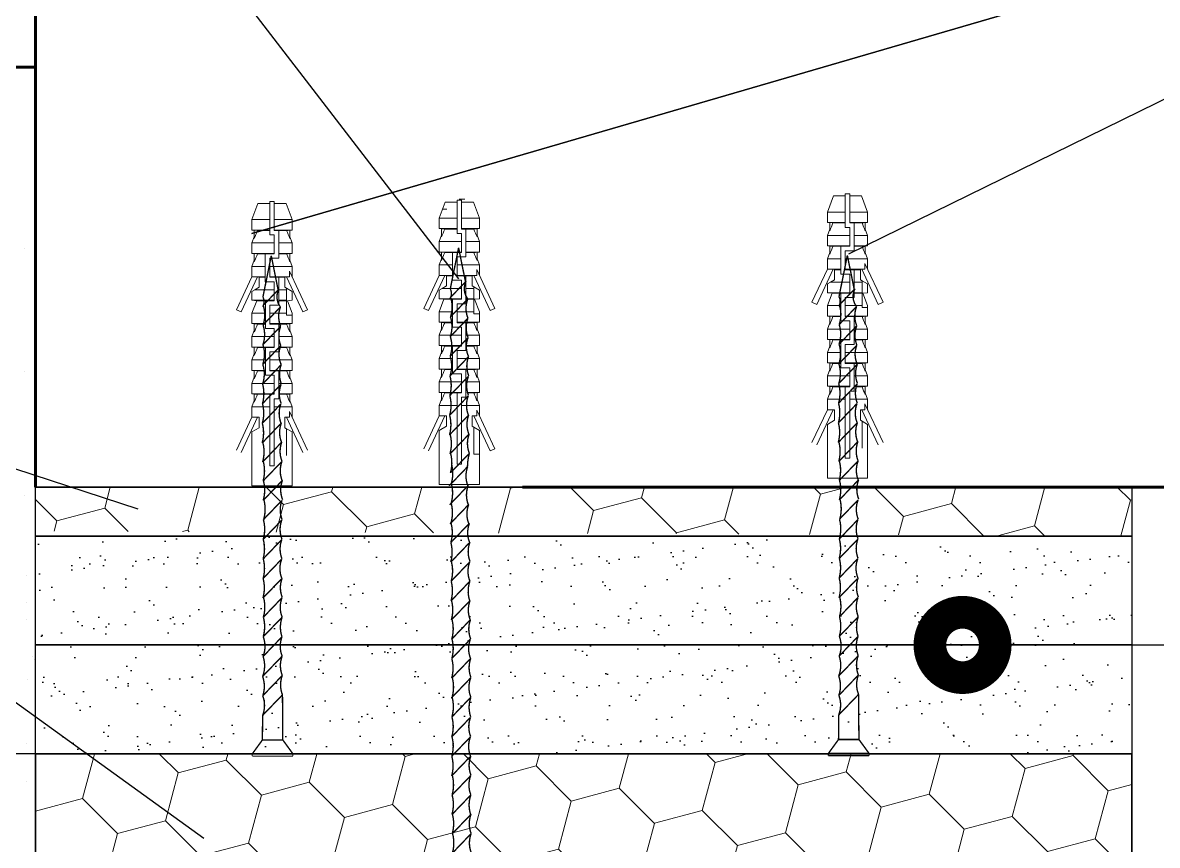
# Paper-space layout '24 (Испр)' of a CAD drawing. Header units: millimetres. Extents: x 215 to 14640, y -3257 to 166.
# Drawn here: x 1553.94 to 1590.23, y -2932.2 to -2905.9 of the extents above; entities that cross this region are included whole.
import ezdxf

# ---------------------------------------------------------------- set-up
doc = ezdxf.new("R2010")
doc.units = ezdxf.units.MM
for name, color, linetype in [('PDF _0', 7, 'Continuous'), ('PDF _Основные линии', 7, 'Continuous'), ('TUOTEKUVA_PITK_', 6, 'Continuous'), ('TXT', 7, 'Continuous')]:
    doc.layers.add(name, color=color, linetype=linetype)
doc.layers.add('ТН_Штрих Штукатурка', color=7, linetype='Continuous', lineweight=15)
pattern_1 = [(37.5, (-1015.572, -4974.3857), (-0.04800094, 1.4682397), [0, -1.15824, 0, -1.2954, 0, -1.23825]), (7.5, (-1015.572, -4974.3857), (1.3485698, 2.1504753), [0, -0.62484, 0, -1.04394, 0, -0.40005]), (327.5, (-1016.5092, -4974.3857), (2.3729771, 0.00431155), [0, -0.381, 0, -1.3716, 0, -1.7907]), (317.5, (-1016.5092, -4974.3857), (2.2906694, 0.668788), [0, -0.1905, 0, -0.89916, 0, -1.0287])]

psp = doc.layouts.new('24 (Испр)')

# ---------------------------------------------------------------- hatches: boundary and pattern name
h = psp.add_hatch()
h.set_pattern_fill('AR-SAND', color=256, scale=0.03)
h.set_pattern_definition(pattern_1)
h.paths.add_polyline_path([(1554.347, -2925.795), (1554.347, -2922.313), (1589.416, -2922.313), (1589.416, -2925.795)])
h = psp.add_hatch()
h.set_pattern_fill('AR-SAND', color=256, scale=0.03)
h.set_pattern_definition(pattern_1)
h.paths.add_polyline_path([(1554.347, -2929.278), (1554.347, -2925.795), (1589.416, -2925.795), (1589.416, -2929.278)])
at = {"layer": 'ТН_Штрих Штукатурка', "lineweight": 5, "ltscale": 5}
h = psp.add_hatch(dxfattribs=at)
h.set_pattern_fill('HONEY', color=256, scale=0.5, angle=135)
h.set_pattern_definition([(135, (-941.2385, -5428.2004), (-2.65593926, 0.7116568), [1.5875, -3.175]), (255, (-941.2385, -5428.2004), (0.7116568, -2.65593926), [1.5875, -3.175]), (195, (-941.2385, -5428.2004), (-1.9442825, -1.9442825), [-3.175, 1.5875])])
h.paths.add_polyline_path([(1589.404, -2920.754), (1589.416, -2920.753), (1589.416, -2922.244), (1589.428, -2922.244)])
h.paths.add_polyline_path([(1554.347, -2920.754), (1589.414, -2920.737), (1589.418, -2922.313), (1554.347, -2922.151)])
h = psp.add_hatch(dxfattribs=at)
h.set_pattern_fill('HONEY', color=256, scale=0.5, angle=135)
h.set_pattern_definition([(135, (-941.2385, -5440.1452), (-2.65593926, 0.7116568), [1.5875, -3.175]), (255, (-941.2385, -5440.1452), (0.7116568, -2.65593926), [1.5875, -3.175]), (195, (-941.2385, -5440.1452), (-1.9442825, -1.9442825), [-3.175, 1.5875])])
h.paths.add_polyline_path([(1589.404, -2932.699), (1589.416, -2932.698), (1589.416, -2934.188), (1589.428, -2934.188)])
h.paths.add_polyline_path([(1554.347, -2929.286), (1589.414, -2929.27), (1589.418, -2934.258), (1554.347, -2934.096)])

# ---------------------------------------------------------------- linework, layer by layer
at = {"color": 7, "lineweight": 9}
for p, q in [((1567.904, -2911.569), (1567.904, -2911.576)), ((1580.32, -2911.373), (1580.32, -2911.38)), ((1561.917, -2911.614), (1561.917, -2911.621))]:
    psp.add_line(p, q, dxfattribs=at)
at = {"lineweight": 25, "ltscale": 5}
for p, q in [((1557.639, -2921.454), (1534.819, -2914.005)), ((1559.737, -2931.979), (1534.819, -2914.005)), ((1584, -2925.795), (1626.779, -2925.795))]:
    psp.add_line(p, q, dxfattribs=at)
at = {"color": 7, "linetype": 'Continuous', "lineweight": 9}
for p, q in [((1567.26, -2920.662), (1568.55, -2920.662)), ((1579.676, -2920.466), (1580.965, -2920.466)), ((1561.272, -2920.707), (1562.562, -2920.707))]:
    psp.add_line(p, q, dxfattribs=at)
at = {"color": 7}
for points in [[(1589.416, -2920.754), (1589.416, -2922.313), (1554.347, -2922.313), (1554.347, -2920.754)], [(1589.416, -2934.258), (1589.416, -2929.278), (1554.347, -2929.278), (1554.347, -2934.258)], [(1589.416, -2929.278), (1589.416, -2934.258), (1554.347, -2934.258), (1554.347, -2929.278)]]:
    psp.add_lwpolyline(points, close=True, dxfattribs=at)
at = {"ltscale": 5}
for points in [[(1589.416, -2925.795), (1554.347, -2925.795), (1554.347, -2922.313), (1589.416, -2922.313)], [(1589.416, -2929.278), (1554.347, -2929.278), (1554.347, -2925.795), (1589.416, -2925.795)]]:
    psp.add_lwpolyline(points, close=True, dxfattribs=at)
at = {"lineweight": 25, "ltscale": 5, "const_width": 2.09}
psp.add_lwpolyline([(1584.523, -2925.795, 1), (1583.478, -2925.795, 1)], format="xyb", close=True, dxfattribs=at)
at = {"const_width": 0.0334}
for points in [[(1561.284, -2929.278), (1561.284, -2929.348)], [(1562.586, -2929.348), (1561.284, -2929.348)], [(1562.586, -2929.278), (1562.586, -2929.348)], [(1579.708, -2929.264), (1579.708, -2929.334)], [(1581.011, -2929.334), (1579.708, -2929.334)], [(1581.011, -2929.264), (1581.011, -2929.334)]]:
    psp.add_lwpolyline(points, dxfattribs=at)
at = {"layer": 'PDF _0', "lineweight": 25}
for points in [[(1567.893, -2914.085), (1550.346, -2891.296), (1550.346, -2891.296), (1508.436, -2891.296)], [(1580.363, -2913.286), (1611.546, -2897.997), (1561.272, -2912.638), (1611.546, -2897.997), (1615.546, -2897.997), (1669.762, -2897.997)], [(1554.347, -2944.344), (1554.347, -2946.345), (1554.347, -2907.317)], [(1554.347, -2912.552), (1554.347, -2912.552)], [(1554.006, -2913.105), (1554.006, -2913.105)], [(1554.006, -2917.063), (1554.006, -2917.063)], [(1554.006, -2921.021), (1554.006, -2921.021)], [(1589.416, -2920.754), (1554.347, -2920.754)], [(1554.049, -2923.575), (1554.049, -2923.575)], [(1554.049, -2924.426), (1554.049, -2924.426)], [(1554.049, -2924.98), (1554.049, -2924.98)], [(1554.262, -2926.171), (1554.262, -2926.171)], [(1554.304, -2926.256), (1554.304, -2926.256)], [(1554.091, -2926.895), (1554.091, -2926.895)], [(1554.049, -2928.938), (1554.049, -2928.938)], [(1565.199, -2929.278), (1536.174, -2929.278), (1553.708, -2929.278)], [(1554.049, -2930.172), (1554.049, -2930.172)]]:
    psp.add_lwpolyline(points, dxfattribs=at)
at = {"layer": 'PDF _Основные линии', "lineweight": 60}
for points in [[(1554.347, -2920.754), (1554.347, -2878.449)], [(1554.347, -2907.317), (1551.665, -2907.317)], [(1569.924, -2920.754), (1585.586, -2920.754), (1589.416, -2920.754), (1604.355, -2920.754)]]:
    psp.add_lwpolyline(points, dxfattribs=at)
at = {"layer": 'TUOTEKUVA_PITK_', "color": 7, "linetype": 'Continuous', "lineweight": 9}
for p, q in [((1567.833, -2911.569), (1567.833, -2912.64)), ((1567.833, -2911.569), (1567.975, -2911.569)), ((1568.078, -2911.543), (1567.897, -2911.543)), ((1567.975, -2911.569), (1567.975, -2912.498)), ((1579.676, -2911.953), (1579.869, -2911.437)), ((1580.249, -2911.437), (1579.869, -2911.437)), ((1580.249, -2911.373), (1580.249, -2912.444)), ((1580.249, -2911.373), (1580.391, -2911.373)), ((1580.391, -2911.373), (1580.391, -2912.302)), ((1580.391, -2911.437), (1580.772, -2911.437)), ((1580.772, -2911.437), (1580.965, -2911.953)), ((1561.272, -2912.194), (1561.466, -2911.678)), ((1561.846, -2911.678), (1561.466, -2911.678)), ((1561.846, -2911.614), (1561.846, -2912.685)), ((1561.846, -2911.614), (1561.988, -2911.614)), ((1561.988, -2911.614), (1561.988, -2912.543)), ((1561.988, -2911.678), (1562.369, -2911.678)), ((1562.369, -2911.678), (1562.562, -2912.194)), ((1567.26, -2912.149), (1567.453, -2911.633)), ((1567.362, -2911.865), (1567.504, -2911.865)), ((1567.833, -2911.633), (1567.453, -2911.633)), ((1567.975, -2911.633), (1568.356, -2911.633)), ((1568.356, -2911.633), (1568.55, -2912.149)), ((1580.249, -2911.953), (1579.676, -2911.953)), ((1579.676, -2912.288), (1579.676, -2911.953)), ((1580.391, -2911.953), (1580.965, -2911.953)), ((1580.965, -2911.953), (1580.965, -2912.288)), ((1561.846, -2912.194), (1561.272, -2912.194)), ((1561.272, -2912.53), (1561.272, -2912.194)), ((1561.988, -2912.194), (1562.562, -2912.194)), ((1562.562, -2912.194), (1562.562, -2912.53)), ((1567.833, -2912.149), (1567.26, -2912.149)), ((1567.26, -2912.485), (1567.26, -2912.149)), ((1567.975, -2912.149), (1568.55, -2912.149)), ((1568.55, -2912.149), (1568.55, -2912.485)), ((1579.676, -2912.288), (1580.249, -2912.288)), ((1579.753, -2912.295), (1579.676, -2912.288)), ((1579.855, -2912.302), (1579.753, -2912.293)), ((1579.753, -2912.555), (1579.753, -2912.293)), ((1579.855, -2912.302), (1580.249, -2912.302)), ((1580.965, -2912.288), (1580.391, -2912.288)), ((1580.391, -2912.302), (1580.786, -2912.302)), ((1580.533, -2912.302), (1580.533, -2913.192)), ((1580.965, -2912.288), (1580.888, -2912.295)), ((1580.888, -2912.555), (1580.888, -2912.293)), ((1561.272, -2912.53), (1561.846, -2912.53)), ((1561.35, -2912.536), (1561.272, -2912.53)), ((1561.452, -2912.543), (1561.35, -2912.534)), ((1561.35, -2912.796), (1561.35, -2912.534)), ((1561.452, -2912.543), (1561.846, -2912.543)), ((1562.562, -2912.53), (1561.988, -2912.53)), ((1561.988, -2912.543), (1562.382, -2912.543)), ((1562.13, -2912.543), (1562.13, -2913.433)), ((1562.562, -2912.53), (1562.485, -2912.536)), ((1562.485, -2912.796), (1562.485, -2912.534)), ((1567.26, -2912.485), (1567.833, -2912.485)), ((1567.337, -2912.491), (1567.26, -2912.485)), ((1567.439, -2912.498), (1567.337, -2912.489)), ((1567.337, -2912.751), (1567.337, -2912.489)), ((1567.439, -2912.498), (1567.833, -2912.498)), ((1567.833, -2912.64), (1567.975, -2912.64)), ((1568.55, -2912.485), (1567.975, -2912.485)), ((1567.975, -2912.498), (1568.37, -2912.498)), ((1567.975, -2912.64), (1567.975, -2913.246)), ((1568.117, -2912.498), (1568.117, -2913.388)), ((1568.55, -2912.485), (1568.472, -2912.491)), ((1568.472, -2912.751), (1568.472, -2912.489)), ((1579.676, -2912.701), (1579.753, -2912.502)), ((1580.249, -2912.444), (1580.391, -2912.444)), ((1580.391, -2912.444), (1580.391, -2913.05)), ((1580.888, -2912.502), (1580.965, -2912.701)), ((1561.272, -2912.942), (1561.35, -2912.743)), ((1561.272, -2912.942), (1561.988, -2912.942)), ((1561.272, -2913.278), (1561.272, -2912.942)), ((1561.846, -2912.685), (1561.988, -2912.685)), ((1561.988, -2912.685), (1561.988, -2913.291)), ((1562.562, -2912.942), (1562.13, -2912.942)), ((1562.485, -2912.743), (1562.562, -2912.942)), ((1562.562, -2912.942), (1562.562, -2913.278)), ((1567.26, -2912.897), (1567.337, -2912.698)), ((1567.26, -2912.897), (1567.975, -2912.897)), ((1567.26, -2913.233), (1567.26, -2912.897)), ((1568.55, -2912.897), (1568.117, -2912.897)), ((1568.472, -2912.698), (1568.55, -2912.897)), ((1568.55, -2912.897), (1568.55, -2913.233)), ((1579.676, -2912.701), (1580.391, -2912.701)), ((1579.676, -2913.037), (1579.676, -2912.701)), ((1580.391, -2913.037), (1579.676, -2913.037)), ((1579.753, -2913.043), (1579.676, -2913.037)), ((1579.855, -2913.05), (1579.753, -2913.042)), ((1579.753, -2913.303), (1579.753, -2913.042)), ((1580.965, -2912.701), (1580.533, -2912.701)), ((1580.533, -2913.037), (1580.965, -2913.037)), ((1580.965, -2913.037), (1580.888, -2913.043)), ((1580.888, -2913.303), (1580.888, -2913.042)), ((1580.965, -2912.701), (1580.965, -2913.037)), ((1561.988, -2913.278), (1561.272, -2913.278)), ((1561.35, -2913.284), (1561.272, -2913.278)), ((1561.452, -2913.291), (1561.35, -2913.283)), ((1561.35, -2913.544), (1561.35, -2913.283)), ((1561.452, -2913.291), (1561.988, -2913.291)), ((1561.699, -2913.291), (1561.699, -2914.181)), ((1562.13, -2913.278), (1562.562, -2913.278)), ((1562.13, -2913.291), (1562.382, -2913.291)), ((1562.562, -2913.278), (1562.485, -2913.284)), ((1562.485, -2913.544), (1562.485, -2913.283)), ((1567.975, -2913.233), (1567.26, -2913.233)), ((1567.337, -2913.239), (1567.26, -2913.233)), ((1567.439, -2913.246), (1567.337, -2913.238)), ((1567.337, -2913.499), (1567.337, -2913.238)), ((1567.439, -2913.246), (1567.975, -2913.246)), ((1567.686, -2913.246), (1567.686, -2914.136)), ((1567.833, -2913.388), (1567.833, -2913.994)), ((1567.833, -2913.388), (1568.117, -2913.388)), ((1568.117, -2913.233), (1568.55, -2913.233)), ((1568.117, -2913.246), (1568.37, -2913.246)), ((1568.55, -2913.233), (1568.472, -2913.239)), ((1568.472, -2913.499), (1568.472, -2913.238)), ((1579.676, -2913.449), (1579.753, -2913.25)), ((1579.855, -2913.05), (1580.391, -2913.05)), ((1580.102, -2913.05), (1580.102, -2913.94)), ((1580.249, -2913.192), (1580.249, -2913.798)), ((1580.249, -2913.192), (1580.533, -2913.192)), ((1580.533, -2913.05), (1580.786, -2913.05)), ((1580.888, -2913.25), (1580.965, -2913.449)), ((1561.272, -2913.69), (1561.35, -2913.491)), ((1561.699, -2913.69), (1561.272, -2913.69)), ((1561.272, -2914.026), (1561.272, -2913.69)), ((1561.846, -2913.433), (1561.846, -2914.039)), ((1561.846, -2913.433), (1562.13, -2913.433)), ((1561.846, -2913.69), (1562.562, -2913.69)), ((1562.485, -2913.491), (1562.562, -2913.69)), ((1562.562, -2913.69), (1562.562, -2914.026)), ((1567.26, -2913.645), (1567.337, -2913.446)), ((1567.686, -2913.645), (1567.26, -2913.645)), ((1567.26, -2913.981), (1567.26, -2913.645)), ((1567.833, -2913.645), (1568.55, -2913.645)), ((1568.472, -2913.446), (1568.55, -2913.645)), ((1568.55, -2913.645), (1568.55, -2913.981)), ((1580.102, -2913.449), (1579.676, -2913.449)), ((1579.676, -2913.785), (1579.676, -2913.449)), ((1580.249, -2913.449), (1580.965, -2913.449)), ((1580.879, -2913.6), (1581.456, -2914.837)), ((1580.879, -2913.6), (1580.879, -2913.785)), ((1580.965, -2913.449), (1580.965, -2913.785)), ((1561.272, -2914.026), (1560.782, -2915.078)), ((1560.934, -2915.149), (1561.457, -2914.026)), ((1561.272, -2914.026), (1561.505, -2914.026)), ((1561.505, -2914.039), (1561.505, -2914.026)), ((1561.505, -2914.026), (1561.699, -2914.026)), ((1561.505, -2914.039), (1561.699, -2914.039)), ((1561.505, -2914.361), (1561.505, -2914.039)), ((1561.846, -2914.026), (1562.33, -2914.026)), ((1561.846, -2914.039), (1562.33, -2914.039)), ((1562.13, -2914.039), (1562.13, -2914.929)), ((1562.33, -2914.026), (1562.33, -2914.039)), ((1562.33, -2914.026), (1562.476, -2914.026)), ((1562.33, -2914.039), (1562.33, -2914.361)), ((1562.901, -2915.149), (1562.377, -2914.026)), ((1562.476, -2913.841), (1563.053, -2915.078)), ((1562.476, -2913.841), (1562.476, -2914.026)), ((1567.26, -2913.981), (1566.769, -2915.033)), ((1566.921, -2915.104), (1567.445, -2913.981)), ((1567.26, -2913.981), (1567.492, -2913.981)), ((1567.492, -2913.994), (1567.492, -2913.981)), ((1567.492, -2913.981), (1567.686, -2913.981)), ((1567.492, -2913.994), (1567.686, -2913.994)), ((1567.492, -2914.316), (1567.492, -2913.994)), ((1567.833, -2913.981), (1568.317, -2913.981)), ((1567.833, -2913.994), (1568.317, -2913.994)), ((1568.117, -2913.994), (1568.117, -2914.884)), ((1568.317, -2913.981), (1568.317, -2913.994)), ((1568.317, -2913.981), (1568.463, -2913.981)), ((1568.317, -2913.994), (1568.317, -2914.316)), ((1568.888, -2915.104), (1568.365, -2913.981)), ((1568.463, -2913.796), (1569.04, -2915.033)), ((1568.463, -2913.796), (1568.463, -2913.981)), ((1579.676, -2913.785), (1579.185, -2914.837)), ((1579.337, -2914.908), (1579.861, -2913.785)), ((1579.676, -2913.785), (1579.908, -2913.785)), ((1579.774, -2914.198), (1579.908, -2914.12)), ((1579.908, -2913.798), (1579.908, -2913.785)), ((1579.908, -2913.785), (1580.102, -2913.785)), ((1579.908, -2913.798), (1580.102, -2913.798)), ((1579.908, -2914.12), (1579.908, -2913.798)), ((1580.102, -2913.94), (1580.391, -2913.94)), ((1580.249, -2913.785), (1580.733, -2913.785)), ((1580.249, -2913.798), (1580.733, -2913.798)), ((1580.391, -2913.94), (1580.391, -2914.547)), ((1580.533, -2913.798), (1580.533, -2914.688)), ((1580.733, -2913.785), (1580.733, -2913.798)), ((1580.733, -2913.785), (1580.879, -2913.785)), ((1580.733, -2913.798), (1580.733, -2914.12)), ((1580.733, -2914.12), (1580.785, -2914.15)), ((1581.304, -2914.908), (1580.78, -2913.785)), ((1561.272, -2914.495), (1561.371, -2914.439)), ((1561.272, -2914.495), (1561.272, -2914.774)), ((1561.371, -2914.439), (1561.505, -2914.361)), ((1561.371, -2914.439), (1561.988, -2914.439)), ((1561.699, -2914.181), (1561.988, -2914.181)), ((1561.988, -2914.181), (1561.988, -2914.788)), ((1562.13, -2914.439), (1562.382, -2914.439)), ((1562.33, -2914.361), (1562.382, -2914.391)), ((1562.382, -2914.439), (1562.382, -2914.391)), ((1562.382, -2914.391), (1562.562, -2914.495)), ((1562.382, -2914.774), (1562.382, -2914.439)), ((1562.562, -2914.495), (1562.562, -2914.774)), ((1567.26, -2914.45), (1567.358, -2914.394)), ((1567.26, -2914.45), (1567.26, -2914.729)), ((1567.358, -2914.394), (1567.492, -2914.316)), ((1567.358, -2914.394), (1567.975, -2914.394)), ((1567.686, -2914.136), (1567.975, -2914.136)), ((1567.975, -2914.136), (1567.975, -2914.743)), ((1568.117, -2914.394), (1568.369, -2914.394)), ((1568.317, -2914.316), (1568.369, -2914.346)), ((1568.369, -2914.394), (1568.369, -2914.346)), ((1568.369, -2914.346), (1568.55, -2914.45)), ((1568.369, -2914.729), (1568.369, -2914.394)), ((1568.55, -2914.45), (1568.55, -2914.729)), ((1579.676, -2914.254), (1579.774, -2914.198)), ((1579.676, -2914.254), (1579.676, -2914.533)), ((1579.774, -2914.198), (1580.391, -2914.198)), ((1580.533, -2914.198), (1580.785, -2914.198)), ((1580.785, -2914.198), (1580.785, -2914.15)), ((1580.785, -2914.15), (1580.965, -2914.254)), ((1580.785, -2914.533), (1580.785, -2914.198)), ((1580.965, -2914.254), (1580.965, -2914.533)), ((1561.272, -2914.774), (1561.427, -2914.788)), ((1561.272, -2914.774), (1561.988, -2914.774)), ((1561.427, -2914.788), (1561.272, -2915.187)), ((1561.427, -2914.788), (1561.988, -2914.788)), ((1561.704, -2914.788), (1561.704, -2915.678)), ((1562.13, -2914.774), (1562.382, -2914.774)), ((1562.13, -2914.788), (1562.382, -2914.788)), ((1562.382, -2914.788), (1562.382, -2914.774)), ((1562.382, -2915.187), (1562.382, -2914.788)), ((1562.562, -2914.774), (1562.408, -2914.788)), ((1562.408, -2914.788), (1562.562, -2915.187)), ((1567.26, -2914.729), (1567.414, -2914.743)), ((1567.26, -2914.729), (1567.975, -2914.729)), ((1567.414, -2914.743), (1567.26, -2915.142)), ((1567.414, -2914.743), (1567.975, -2914.743)), ((1567.691, -2914.743), (1567.691, -2915.633)), ((1568.117, -2914.729), (1568.369, -2914.729)), ((1568.117, -2914.743), (1568.369, -2914.743)), ((1568.369, -2914.743), (1568.369, -2914.729)), ((1568.369, -2915.142), (1568.369, -2914.743)), ((1568.55, -2914.729), (1568.395, -2914.743)), ((1568.395, -2914.743), (1568.55, -2915.142)), ((1579.185, -2914.837), (1579.337, -2914.908)), ((1579.676, -2914.533), (1579.83, -2914.547)), ((1579.676, -2914.533), (1580.391, -2914.533)), ((1579.83, -2914.547), (1579.676, -2914.946)), ((1579.83, -2914.547), (1580.391, -2914.547)), ((1580.107, -2914.547), (1580.107, -2915.437)), ((1580.249, -2914.688), (1580.249, -2915.295)), ((1580.249, -2914.688), (1580.533, -2914.688)), ((1580.533, -2914.533), (1580.785, -2914.533)), ((1580.533, -2914.547), (1580.785, -2914.547)), ((1580.785, -2914.547), (1580.785, -2914.533)), ((1580.785, -2914.946), (1580.785, -2914.547)), ((1580.965, -2914.533), (1580.811, -2914.547)), ((1580.811, -2914.547), (1580.965, -2914.946)), ((1581.456, -2914.837), (1581.304, -2914.908)), ((1560.782, -2915.078), (1560.934, -2915.149)), ((1561.272, -2915.187), (1561.272, -2915.251)), ((1561.272, -2915.187), (1561.704, -2915.187)), ((1561.846, -2914.929), (1561.846, -2915.536)), ((1561.846, -2914.929), (1562.13, -2914.929)), ((1561.846, -2915.187), (1562.382, -2915.187)), ((1562.382, -2915.251), (1562.382, -2915.187)), ((1562.562, -2915.187), (1562.562, -2915.251)), ((1563.053, -2915.078), (1562.901, -2915.149)), ((1566.769, -2915.033), (1566.921, -2915.104)), ((1567.26, -2915.142), (1567.26, -2915.206)), ((1567.26, -2915.142), (1567.691, -2915.142)), ((1567.26, -2915.477), (1567.26, -2915.206)), ((1567.833, -2914.884), (1567.833, -2915.491)), ((1567.833, -2914.884), (1568.117, -2914.884)), ((1567.833, -2915.142), (1568.369, -2915.142)), ((1568.369, -2915.206), (1568.369, -2915.142)), ((1568.55, -2915.206), (1568.369, -2915.206)), ((1568.55, -2915.142), (1568.55, -2915.206)), ((1568.55, -2915.206), (1568.55, -2915.477)), ((1569.04, -2915.033), (1568.888, -2915.104)), ((1579.676, -2914.946), (1579.676, -2915.01)), ((1579.676, -2914.946), (1580.107, -2914.946)), ((1579.676, -2915.281), (1579.676, -2915.01)), ((1580.249, -2914.946), (1580.785, -2914.946)), ((1580.785, -2915.01), (1580.785, -2914.946)), ((1580.965, -2915.01), (1580.785, -2915.01)), ((1580.965, -2914.946), (1580.965, -2915.01)), ((1580.965, -2915.01), (1580.965, -2915.281)), ((1561.272, -2915.522), (1561.272, -2915.251)), ((1561.704, -2915.522), (1561.272, -2915.522)), ((1561.35, -2915.529), (1561.272, -2915.522)), ((1561.35, -2915.527), (1561.452, -2915.536)), ((1561.35, -2915.789), (1561.35, -2915.527)), ((1561.452, -2915.536), (1561.704, -2915.536)), ((1561.846, -2915.522), (1562.562, -2915.522)), ((1561.846, -2915.536), (1562.382, -2915.536)), ((1562.13, -2915.536), (1562.13, -2916.426)), ((1562.562, -2915.251), (1562.382, -2915.251)), ((1562.562, -2915.522), (1562.484, -2915.529)), ((1562.484, -2915.787), (1562.484, -2915.527)), ((1562.562, -2915.251), (1562.562, -2915.522)), ((1567.691, -2915.477), (1567.26, -2915.477)), ((1567.337, -2915.484), (1567.26, -2915.477)), ((1567.337, -2915.482), (1567.439, -2915.491)), ((1567.337, -2915.744), (1567.337, -2915.482)), ((1567.439, -2915.491), (1567.691, -2915.491)), ((1567.833, -2915.477), (1568.55, -2915.477)), ((1567.833, -2915.491), (1568.37, -2915.491)), ((1568.117, -2915.491), (1568.117, -2916.381)), ((1568.55, -2915.477), (1568.472, -2915.484)), ((1568.472, -2915.742), (1568.472, -2915.482)), ((1580.107, -2915.281), (1579.676, -2915.281)), ((1579.753, -2915.288), (1579.676, -2915.281)), ((1579.676, -2915.694), (1579.753, -2915.495)), ((1579.753, -2915.286), (1579.855, -2915.295)), ((1579.753, -2915.548), (1579.753, -2915.286)), ((1579.855, -2915.295), (1580.107, -2915.295)), ((1580.107, -2915.437), (1580.391, -2915.437)), ((1580.249, -2915.281), (1580.965, -2915.281)), ((1580.249, -2915.295), (1580.786, -2915.295)), ((1580.391, -2915.437), (1580.391, -2916.043)), ((1580.533, -2915.295), (1580.533, -2916.185)), ((1580.965, -2915.281), (1580.888, -2915.288)), ((1580.888, -2915.546), (1580.888, -2915.286)), ((1580.888, -2915.493), (1580.965, -2915.694)), ((1561.272, -2915.935), (1561.35, -2915.736)), ((1561.272, -2915.935), (1561.988, -2915.935)), ((1561.272, -2916.27), (1561.272, -2915.935)), ((1561.704, -2915.678), (1561.988, -2915.678)), ((1561.988, -2915.678), (1561.988, -2916.284)), ((1562.562, -2915.935), (1562.13, -2915.935)), ((1562.485, -2915.734), (1562.562, -2915.935)), ((1562.562, -2915.935), (1562.562, -2916.27)), ((1567.26, -2915.89), (1567.337, -2915.691)), ((1567.26, -2915.89), (1567.975, -2915.89)), ((1567.26, -2916.225), (1567.26, -2915.89)), ((1567.691, -2915.633), (1567.975, -2915.633)), ((1567.975, -2915.633), (1567.975, -2916.239)), ((1568.55, -2915.89), (1568.117, -2915.89)), ((1568.472, -2915.689), (1568.55, -2915.89)), ((1568.55, -2915.89), (1568.55, -2916.225)), ((1579.676, -2915.694), (1580.391, -2915.694)), ((1579.676, -2916.029), (1579.676, -2915.694)), ((1580.965, -2915.694), (1580.533, -2915.694)), ((1580.965, -2915.694), (1580.965, -2916.029)), ((1561.988, -2916.27), (1561.272, -2916.27)), ((1561.35, -2916.277), (1561.272, -2916.27)), ((1561.35, -2916.275), (1561.452, -2916.284)), ((1561.35, -2916.537), (1561.35, -2916.275)), ((1561.452, -2916.284), (1561.988, -2916.284)), ((1561.704, -2916.284), (1561.704, -2917.174)), ((1561.704, -2916.284), (1561.704, -2917.174)), ((1562.13, -2916.27), (1562.562, -2916.27)), ((1562.13, -2916.284), (1562.382, -2916.284)), ((1562.562, -2916.27), (1562.484, -2916.277)), ((1562.484, -2916.536), (1562.484, -2916.275)), ((1567.975, -2916.225), (1567.26, -2916.225)), ((1567.337, -2916.232), (1567.26, -2916.225)), ((1567.337, -2916.23), (1567.439, -2916.239)), ((1567.337, -2916.492), (1567.337, -2916.23)), ((1567.439, -2916.239), (1567.975, -2916.239)), ((1567.691, -2916.239), (1567.691, -2917.129)), ((1567.691, -2916.239), (1567.691, -2917.129)), ((1568.117, -2916.225), (1568.55, -2916.225)), ((1568.117, -2916.239), (1568.37, -2916.239)), ((1568.55, -2916.225), (1568.472, -2916.232)), ((1568.472, -2916.491), (1568.472, -2916.23)), ((1580.391, -2916.029), (1579.676, -2916.029)), ((1579.753, -2916.036), (1579.676, -2916.029)), ((1579.676, -2916.442), (1579.753, -2916.243)), ((1579.753, -2916.034), (1579.855, -2916.043)), ((1579.753, -2916.296), (1579.753, -2916.034)), ((1579.855, -2916.043), (1580.391, -2916.043)), ((1580.107, -2916.043), (1580.107, -2916.933)), ((1580.107, -2916.043), (1580.107, -2916.933)), ((1580.249, -2916.184), (1580.249, -2916.791)), ((1580.249, -2916.185), (1580.533, -2916.185)), ((1580.533, -2916.029), (1580.965, -2916.029)), ((1580.533, -2916.043), (1580.786, -2916.043)), ((1580.965, -2916.029), (1580.888, -2916.036)), ((1580.888, -2916.295), (1580.888, -2916.034)), ((1580.888, -2916.241), (1580.965, -2916.442)), ((1561.272, -2916.683), (1561.35, -2916.484)), ((1561.846, -2916.425), (1561.846, -2917.032)), ((1561.846, -2916.426), (1562.13, -2916.426)), ((1562.485, -2916.483), (1562.562, -2916.683)), ((1567.26, -2916.638), (1567.337, -2916.439)), ((1567.691, -2916.638), (1567.26, -2916.638)), ((1567.26, -2916.974), (1567.26, -2916.638)), ((1567.833, -2916.38), (1567.833, -2916.987)), ((1567.833, -2916.381), (1568.117, -2916.381)), ((1567.833, -2916.638), (1568.55, -2916.638)), ((1568.472, -2916.438), (1568.55, -2916.638)), ((1568.55, -2916.638), (1568.55, -2916.974)), ((1580.107, -2916.442), (1579.676, -2916.442)), ((1579.676, -2916.778), (1579.676, -2916.442)), ((1580.249, -2916.442), (1580.965, -2916.442)), ((1580.965, -2916.442), (1580.965, -2916.778)), ((1561.704, -2916.683), (1561.272, -2916.683)), ((1561.272, -2917.019), (1561.272, -2916.683)), ((1561.704, -2917.019), (1561.272, -2917.019)), ((1561.35, -2917.025), (1561.272, -2917.019)), ((1561.35, -2917.024), (1561.452, -2917.032)), ((1561.35, -2917.285), (1561.35, -2917.024)), ((1561.452, -2917.032), (1561.704, -2917.032)), ((1561.846, -2916.683), (1562.562, -2916.683)), ((1562.175, -2917.019), (1561.846, -2917.019)), ((1561.846, -2917.032), (1562.382, -2917.032)), ((1562.13, -2917.922), (1562.13, -2917.032)), ((1562.175, -2917.019), (1562.562, -2917.019)), ((1562.562, -2917.019), (1562.484, -2917.025)), ((1562.484, -2917.284), (1562.484, -2917.024)), ((1562.562, -2916.683), (1562.562, -2917.019)), ((1567.691, -2916.974), (1567.26, -2916.974)), ((1567.337, -2916.98), (1567.26, -2916.974)), ((1567.337, -2916.979), (1567.439, -2916.987)), ((1567.337, -2917.24), (1567.337, -2916.979)), ((1567.439, -2916.987), (1567.691, -2916.987)), ((1568.162, -2916.974), (1567.833, -2916.974)), ((1567.833, -2916.987), (1568.37, -2916.987)), ((1568.117, -2917.877), (1568.117, -2916.987)), ((1568.162, -2916.974), (1568.55, -2916.974)), ((1568.55, -2916.974), (1568.472, -2916.98)), ((1568.472, -2917.239), (1568.472, -2916.979)), ((1580.107, -2916.778), (1579.676, -2916.778)), ((1579.753, -2916.784), (1579.676, -2916.778)), ((1579.676, -2917.19), (1579.753, -2916.991)), ((1579.753, -2916.782), (1579.855, -2916.791)), ((1579.753, -2917.044), (1579.753, -2916.782)), ((1579.855, -2916.791), (1580.107, -2916.791)), ((1580.107, -2916.933), (1580.391, -2916.933)), ((1580.578, -2916.778), (1580.249, -2916.778)), ((1580.249, -2916.791), (1580.786, -2916.791)), ((1580.391, -2917.539), (1580.391, -2916.932)), ((1580.533, -2917.681), (1580.533, -2916.791)), ((1580.578, -2916.778), (1580.965, -2916.778)), ((1580.965, -2916.778), (1580.888, -2916.784)), ((1580.888, -2917.043), (1580.888, -2916.783)), ((1580.888, -2916.99), (1580.965, -2917.19)), ((1561.272, -2917.431), (1561.35, -2917.232)), ((1561.704, -2917.174), (1561.988, -2917.174)), ((1561.988, -2917.78), (1561.988, -2917.173)), ((1562.485, -2917.231), (1562.562, -2917.431)), ((1567.26, -2917.386), (1567.337, -2917.187)), ((1567.26, -2917.386), (1567.975, -2917.386)), ((1567.26, -2917.722), (1567.26, -2917.386)), ((1567.691, -2917.129), (1567.975, -2917.129)), ((1567.975, -2917.735), (1567.975, -2917.128)), ((1568.55, -2917.386), (1568.117, -2917.386)), ((1568.472, -2917.186), (1568.55, -2917.386)), ((1568.55, -2917.386), (1568.55, -2917.722)), ((1579.676, -2917.19), (1580.391, -2917.19)), ((1579.676, -2917.526), (1579.676, -2917.19)), ((1580.965, -2917.19), (1580.533, -2917.19)), ((1580.965, -2917.19), (1580.965, -2917.526)), ((1561.272, -2917.431), (1561.988, -2917.431)), ((1561.272, -2917.767), (1561.272, -2917.431)), ((1562.562, -2917.431), (1562.13, -2917.431)), ((1562.562, -2917.431), (1562.562, -2917.767)), ((1567.26, -2917.722), (1567.827, -2917.722)), ((1567.337, -2917.728), (1567.26, -2917.722)), ((1567.337, -2917.727), (1567.439, -2917.735)), ((1567.337, -2917.988), (1567.337, -2917.727)), ((1567.439, -2917.735), (1567.975, -2917.735)), ((1567.975, -2917.722), (1567.827, -2917.722)), ((1567.833, -2917.735), (1567.833, -2920.018)), ((1568.162, -2917.735), (1568.162, -2917.722)), ((1568.55, -2917.722), (1568.162, -2917.722)), ((1568.162, -2917.735), (1568.37, -2917.735)), ((1568.55, -2917.722), (1568.472, -2917.729)), ((1568.472, -2917.987), (1568.472, -2917.727)), ((1579.676, -2917.526), (1580.243, -2917.526)), ((1579.753, -2917.532), (1579.676, -2917.526)), ((1579.676, -2917.938), (1579.753, -2917.739)), ((1579.753, -2917.531), (1579.855, -2917.539)), ((1579.753, -2917.792), (1579.753, -2917.531)), ((1579.855, -2917.539), (1580.391, -2917.539)), ((1580.391, -2917.526), (1580.243, -2917.526)), ((1580.249, -2917.539), (1580.249, -2919.822)), ((1580.391, -2919.822), (1580.391, -2917.681)), ((1580.391, -2917.681), (1580.533, -2917.681)), ((1580.578, -2917.539), (1580.578, -2917.526)), ((1580.965, -2917.526), (1580.578, -2917.526)), ((1580.578, -2917.539), (1580.786, -2917.539)), ((1580.965, -2917.526), (1580.888, -2917.532)), ((1580.888, -2917.791), (1580.888, -2917.531)), ((1580.888, -2917.738), (1580.965, -2917.938)), ((1561.272, -2917.767), (1561.84, -2917.767)), ((1561.35, -2917.773), (1561.272, -2917.767)), ((1561.272, -2918.179), (1561.35, -2917.98)), ((1561.35, -2917.772), (1561.452, -2917.78)), ((1561.35, -2918.033), (1561.35, -2917.772)), ((1561.452, -2917.78), (1561.988, -2917.78)), ((1561.988, -2917.767), (1561.84, -2917.767)), ((1561.846, -2917.78), (1561.846, -2920.063)), ((1561.988, -2920.063), (1561.988, -2917.922)), ((1561.988, -2917.922), (1562.13, -2917.922)), ((1562.175, -2917.78), (1562.175, -2917.767)), ((1562.562, -2917.767), (1562.175, -2917.767)), ((1562.175, -2917.78), (1562.382, -2917.78)), ((1562.562, -2917.767), (1562.484, -2917.774)), ((1562.484, -2918.032), (1562.484, -2917.772)), ((1562.485, -2917.979), (1562.562, -2918.179)), ((1567.26, -2918.134), (1567.337, -2917.935)), ((1567.975, -2920.018), (1567.975, -2917.877)), ((1567.975, -2917.877), (1568.117, -2917.877)), ((1568.472, -2917.934), (1568.55, -2918.134)), ((1580.243, -2917.938), (1579.676, -2917.938)), ((1579.676, -2918.274), (1579.676, -2917.938)), ((1580.398, -2917.938), (1580.965, -2917.938)), ((1580.879, -2918.089), (1581.456, -2919.326)), ((1580.879, -2918.089), (1580.879, -2918.274)), ((1580.965, -2917.938), (1580.965, -2918.274)), ((1561.84, -2918.179), (1561.272, -2918.179)), ((1561.272, -2918.515), (1561.272, -2918.179)), ((1561.994, -2918.179), (1562.562, -2918.179)), ((1562.476, -2918.33), (1563.053, -2919.567)), ((1562.476, -2918.33), (1562.476, -2918.515)), ((1562.562, -2918.179), (1562.562, -2918.515)), ((1567.26, -2918.47), (1566.769, -2919.522)), ((1566.921, -2919.593), (1567.445, -2918.47)), ((1567.827, -2918.134), (1567.26, -2918.134)), ((1567.26, -2918.47), (1567.26, -2918.134)), ((1567.492, -2918.47), (1567.26, -2918.47)), ((1567.492, -2918.805), (1567.492, -2918.47)), ((1567.982, -2918.134), (1568.55, -2918.134)), ((1568.463, -2918.47), (1568.317, -2918.47)), ((1568.317, -2918.47), (1568.317, -2918.805)), ((1568.888, -2919.593), (1568.365, -2918.47)), ((1568.463, -2918.285), (1569.04, -2919.522)), ((1568.463, -2918.285), (1568.463, -2918.47)), ((1568.55, -2918.134), (1568.55, -2918.47)), ((1579.676, -2918.274), (1579.185, -2919.326)), ((1579.337, -2919.397), (1579.861, -2918.274)), ((1579.908, -2918.274), (1579.676, -2918.274)), ((1579.908, -2918.609), (1579.908, -2918.274)), ((1580.879, -2918.274), (1580.733, -2918.274)), ((1580.733, -2918.274), (1580.733, -2918.609)), ((1581.304, -2919.397), (1580.78, -2918.274)), ((1561.272, -2918.515), (1560.782, -2919.567)), ((1560.934, -2919.638), (1561.457, -2918.515)), ((1561.505, -2918.515), (1561.272, -2918.515)), ((1561.272, -2918.984), (1561.505, -2918.85)), ((1561.505, -2918.85), (1561.505, -2918.515)), ((1562.476, -2918.515), (1562.33, -2918.515)), ((1562.33, -2918.515), (1562.33, -2918.85)), ((1562.33, -2918.85), (1562.382, -2918.88)), ((1562.901, -2919.638), (1562.377, -2918.515)), ((1567.26, -2918.939), (1567.492, -2918.805)), ((1568.317, -2918.805), (1568.369, -2918.835)), ((1568.369, -2918.835), (1568.55, -2918.939)), ((1568.369, -2919.695), (1568.369, -2918.835)), ((1579.676, -2918.743), (1579.908, -2918.609)), ((1579.676, -2918.743), (1579.676, -2920.466)), ((1580.733, -2918.609), (1580.785, -2918.639)), ((1580.785, -2918.639), (1580.965, -2918.743)), ((1580.785, -2919.499), (1580.785, -2918.639)), ((1580.965, -2918.743), (1580.965, -2920.466)), ((1561.272, -2918.984), (1561.272, -2920.707)), ((1562.382, -2918.88), (1562.562, -2918.984)), ((1562.382, -2919.74), (1562.382, -2918.88)), ((1562.562, -2918.984), (1562.562, -2920.707)), ((1567.26, -2918.939), (1567.26, -2920.662)), ((1568.55, -2918.939), (1568.55, -2920.662)), ((1569.04, -2919.522), (1568.888, -2919.593)), ((1568.55, -2919.695), (1568.369, -2919.695)), ((1580.249, -2919.822), (1580.391, -2919.822)), ((1561.846, -2920.063), (1561.988, -2920.063)), ((1567.833, -2920.018), (1567.975, -2920.018))]:
    psp.add_line(p, q, dxfattribs=at)
for centre, radius, start, end in [((1627.27, -2931.649), 51.21, 157.8032, 158.1087), ((1574.478, -2836.39), 76.173, 274.74994, 274.82729), ((1533.031, -2931.786), 51.577, 21.8924, 22.1957), ((1608.867, -2931.89), 51.21, 157.8032, 158.1087), ((1556.075, -2836.632), 76.173, 274.74994, 274.82729), ((1514.628, -2932.027), 51.577, 21.8924, 22.1957), ((1614.854, -2931.845), 51.21, 157.8032, 158.1087), ((1562.062, -2836.587), 76.173, 274.74994, 274.82729), ((1520.615, -2931.982), 51.577, 21.8924, 22.1957), ((1574.478, -2837.139), 76.173, 274.74994, 274.82729), ((1608.867, -2932.638), 51.21, 157.8032, 158.1087), ((1556.075, -2837.38), 76.173, 274.74994, 274.82729), ((1514.628, -2932.775), 51.577, 21.8924, 22.1957), ((1614.854, -2932.593), 51.21, 157.8032, 158.1087), ((1562.062, -2837.335), 76.173, 274.74994, 274.82729), ((1520.615, -2932.73), 51.577, 21.8924, 22.1957), ((1627.27, -2932.397), 51.21, 157.8032, 158.1087), ((1533.031, -2932.534), 51.577, 21.8924, 22.1957), ((1608.859, -2934.879), 51.201, 157.8032, 158.1087), ((1555.955, -2838.194), 77.608, 274.75066, 274.82619), ((1514.893, -2934.912), 51.29, 21.8931, 22.1965), ((1614.846, -2934.834), 51.201, 157.8032, 158.1087), ((1561.942, -2838.149), 77.608, 274.75066, 274.82619), ((1520.88, -2934.867), 51.29, 21.8931, 22.1965), ((1627.262, -2934.638), 51.201, 157.8032, 158.1087), ((1574.358, -2837.953), 77.608, 274.75066, 274.82619), ((1533.296, -2934.671), 51.29, 21.8931, 22.1965), ((1608.859, -2935.627), 51.201, 157.8032, 158.1087), ((1555.955, -2838.942), 77.608, 274.75066, 274.82619), ((1514.893, -2935.661), 51.29, 21.8931, 22.1965), ((1614.846, -2935.582), 51.201, 157.8032, 158.1087), ((1561.942, -2838.897), 77.608, 274.75066, 274.82619), ((1520.88, -2935.616), 51.29, 21.8931, 22.1965), ((1627.262, -2935.386), 51.201, 157.8032, 158.1087), ((1574.358, -2838.701), 77.608, 274.75066, 274.82619), ((1533.296, -2935.42), 51.29, 21.8931, 22.1965), ((1608.859, -2936.375), 51.201, 157.8032, 158.1087), ((1555.955, -2839.691), 77.608, 274.75066, 274.82619), ((1514.893, -2936.409), 51.29, 21.8931, 22.1965), ((1614.846, -2936.33), 51.201, 157.8032, 158.1087), ((1561.942, -2839.646), 77.608, 274.75066, 274.82619), ((1520.88, -2936.364), 51.29, 21.8931, 22.1965), ((1627.262, -2936.134), 51.201, 157.8032, 158.1087), ((1574.358, -2839.45), 77.608, 274.75066, 274.82619), ((1533.296, -2936.168), 51.29, 21.8931, 22.1965), ((1614.846, -2937.079), 51.201, 157.8032, 158.1087), ((1561.942, -2840.394), 77.608, 274.75066, 274.82619), ((1520.88, -2937.112), 51.29, 21.8931, 22.1965), ((1627.262, -2936.882), 51.201, 157.8032, 158.1087), ((1574.358, -2840.198), 77.608, 274.75066, 274.82619), ((1533.296, -2936.916), 51.29, 21.8931, 22.1965), ((1608.859, -2937.124), 51.201, 157.8032, 158.1087), ((1555.955, -2840.439), 77.608, 274.75066, 274.82619), ((1514.893, -2937.157), 51.29, 21.8931, 22.1965)]:
    psp.add_arc(centre, radius, start, end, dxfattribs=at)
at = {"layer": 'TXT', "const_width": 0.0441}
for points in [[(1561.625, -2914.673), (1561.892, -2913.353)], [(1562.115, -2914.46), (1561.892, -2913.354)], [(1567.616, -2914.415), (1567.883, -2913.095)], [(1568.107, -2914.202), (1567.883, -2913.097)], [(1580.049, -2914.659), (1580.316, -2913.339)], [(1580.539, -2914.446), (1580.316, -2913.34)], [(1561.636, -2914.937), (1562.134, -2914.419)], [(1567.628, -2914.679), (1568.126, -2914.161)], [(1580.06, -2914.923), (1580.559, -2914.405)], [(1567.623, -2915.308), (1568.177, -2914.731)], [(1561.631, -2915.565), (1562.186, -2914.989)], [(1580.055, -2915.551), (1580.61, -2914.975)], [(1561.626, -2916.194), (1562.191, -2915.607)], [(1567.618, -2915.937), (1568.182, -2915.349)], [(1580.05, -2916.18), (1580.615, -2915.593)], [(1567.613, -2916.565), (1568.187, -2915.968)], [(1561.621, -2916.822), (1562.196, -2916.225)], [(1580.045, -2916.809), (1580.62, -2916.211)], [(1567.608, -2917.194), (1568.192, -2916.586)], [(1561.616, -2917.451), (1562.201, -2916.843)], [(1580.04, -2917.437), (1580.625, -2916.829)], [(1567.602, -2917.822), (1568.187, -2917.214)], [(1561.611, -2918.08), (1562.195, -2917.472)], [(1580.035, -2918.066), (1580.62, -2917.458)], [(1561.606, -2918.708), (1562.19, -2918.1)], [(1567.597, -2918.451), (1568.182, -2917.843)], [(1580.03, -2918.694), (1580.615, -2918.086)], [(1567.612, -2919.059), (1568.197, -2918.451)], [(1561.621, -2919.316), (1562.205, -2918.708)], [(1580.045, -2919.302), (1580.63, -2918.694)], [(1567.627, -2919.667), (1568.212, -2919.059)], [(1561.636, -2919.924), (1562.22, -2919.316)], [(1580.06, -2919.91), (1580.645, -2919.302)], [(1561.641, -2920.542), (1562.225, -2919.934)], [(1567.632, -2920.285), (1568.217, -2919.677)], [(1580.065, -2920.528), (1580.65, -2919.92)], [(1567.581, -2920.707), (1568.166, -2920.099)], [(1561.656, -2921.15), (1562.24, -2920.542)], [(1580.08, -2921.136), (1580.665, -2920.528)], [(1567.596, -2921.315), (1568.18, -2920.707)], [(1561.641, -2921.789), (1562.225, -2921.181)], [(1567.611, -2921.923), (1568.195, -2921.315)], [(1580.065, -2921.775), (1580.649, -2921.167)], [(1561.636, -2922.417), (1562.22, -2921.809)], [(1567.636, -2922.52), (1568.22, -2921.912)], [(1580.06, -2922.404), (1580.644, -2921.796)], [(1561.636, -2923.041), (1562.22, -2922.433)], [(1580.06, -2923.027), (1580.644, -2922.419)], [(1567.631, -2923.149), (1568.215, -2922.541)], [(1561.631, -2923.669), (1562.215, -2923.061)], [(1567.646, -2923.757), (1568.24, -2923.138)], [(1580.055, -2923.655), (1580.639, -2923.047)], [(1561.625, -2924.298), (1562.21, -2923.69)], [(1567.641, -2924.385), (1568.235, -2923.767)], [(1580.05, -2924.284), (1580.634, -2923.676)], [(1561.64, -2924.906), (1562.235, -2924.287)], [(1580.065, -2924.892), (1580.659, -2924.273)], [(1567.656, -2924.993), (1568.24, -2924.385)], [(1561.635, -2925.534), (1562.23, -2924.916)], [(1567.671, -2925.601), (1568.255, -2924.993)], [(1580.06, -2925.52), (1580.654, -2924.902)], [(1561.63, -2926.163), (1562.235, -2925.534)], [(1567.666, -2926.229), (1568.25, -2925.621)], [(1580.055, -2926.149), (1580.659, -2925.52)], [(1561.625, -2926.792), (1562.24, -2926.152)], [(1567.661, -2926.858), (1568.245, -2926.25)], [(1580.049, -2926.778), (1580.664, -2926.138)], [(1561.62, -2927.42), (1562.245, -2926.771)], [(1567.676, -2927.466), (1568.27, -2926.847)], [(1580.044, -2927.406), (1580.669, -2926.757)], [(1561.615, -2928.049), (1562.25, -2927.389)], [(1562.261, -2928.832), (1562.25, -2927.389)], [(1567.67, -2928.094), (1568.265, -2927.476)], [(1580.039, -2928.035), (1580.674, -2927.375)], [(1580.686, -2928.818), (1580.674, -2927.375)], [(1561.615, -2928.049), (1561.609, -2928.832)], [(1567.671, -2928.725), (1568.255, -2928.117)], [(1580.039, -2928.035), (1580.033, -2928.818)], [(1561.284, -2929.278), (1561.609, -2928.832)], [(1561.609, -2928.832), (1562.261, -2928.832)], [(1562.261, -2928.832), (1562.586, -2929.278)], [(1567.666, -2929.353), (1568.25, -2928.745)], [(1579.708, -2929.264), (1580.033, -2928.818)], [(1580.033, -2928.818), (1580.686, -2928.818)], [(1580.686, -2928.818), (1581.011, -2929.264)], [(1562.586, -2929.278), (1561.284, -2929.278)], [(1567.661, -2929.982), (1568.245, -2929.374)], [(1581.011, -2929.264), (1579.708, -2929.264)], [(1567.676, -2930.59), (1568.27, -2929.971)], [(1567.67, -2931.218), (1568.265, -2930.6)], [(1567.685, -2931.826), (1568.27, -2931.218)], [(1567.69, -2932.444), (1568.275, -2931.836)]]:
    psp.add_lwpolyline(points, dxfattribs=at)
for points in [[(1562.134, -2914.419, 0.29379), (1562.186, -2914.989, 0.286419)], [(1567.609, -2914.72, 0.272032), (1567.616, -2914.415, 0.272032)], [(1568.126, -2914.161, 0.29379), (1568.177, -2914.731, 0.286419)], [(1580.559, -2914.405, 0.29379), (1580.61, -2914.975, 0.286419)], [(1561.617, -2914.978, 0.272032), (1561.625, -2914.673, 0.272032)], [(1567.623, -2915.308, 0.160342), (1567.628, -2914.679, 0.281599)], [(1568.177, -2914.731, 0.189861), (1568.182, -2915.349, 0.286419)], [(1580.041, -2914.964, 0.272032), (1580.049, -2914.659, 0.272032)], [(1561.631, -2915.565, 0.160342), (1561.636, -2914.937, 0.281599)], [(1562.186, -2914.989, 0.189861), (1562.191, -2915.607, 0.286419)], [(1580.055, -2915.551, 0.160342), (1580.06, -2914.923, 0.281599)], [(1580.61, -2914.975, 0.189861), (1580.615, -2915.593, 0.286419)], [(1561.626, -2916.194, 0.160342), (1561.631, -2915.565, 0.281599)], [(1562.191, -2915.607, 0.189861), (1562.196, -2916.225, 0.286419)], [(1567.618, -2915.937, 0.160342), (1567.623, -2915.308, 0.281599)], [(1568.182, -2915.349, 0.189861), (1568.187, -2915.968, 0.286419)], [(1580.05, -2916.18, 0.160342), (1580.055, -2915.551, 0.281599)], [(1580.615, -2915.593, 0.189861), (1580.62, -2916.211, 0.286419)], [(1567.613, -2916.565, 0.160342), (1567.618, -2915.937, 0.281599)], [(1568.187, -2915.968, 0.209667), (1568.202, -2916.575, 0.286419)], [(1561.621, -2916.822, 0.160342), (1561.626, -2916.194, 0.281599)], [(1562.196, -2916.225, 0.209667), (1562.211, -2916.833, 0.286419)], [(1580.045, -2916.809, 0.160342), (1580.05, -2916.18, 0.281599)], [(1580.62, -2916.211, 0.209667), (1580.635, -2916.819, 0.286419)], [(1567.608, -2917.194, 0.160342), (1567.613, -2916.565, 0.281599)], [(1568.202, -2916.575, 0.189572), (1568.207, -2917.194, 0.286419)], [(1561.616, -2917.451, 0.160342), (1561.621, -2916.822, 0.281599)], [(1562.211, -2916.833, 0.189572), (1562.216, -2917.451, 0.286419)], [(1580.04, -2917.437, 0.160342), (1580.045, -2916.809, 0.281599)], [(1580.635, -2916.819, 0.189572), (1580.64, -2917.437, 0.286419)], [(1567.602, -2917.822, 0.134316), (1567.608, -2917.194, 0.281599)], [(1568.197, -2917.204, 0.189572), (1568.202, -2917.822, 0.286419)], [(1561.611, -2918.08, 0.134316), (1561.616, -2917.451, 0.281599)], [(1562.206, -2917.461, 0.189572), (1562.21, -2918.079, 0.286419)], [(1580.035, -2918.066, 0.134316), (1580.04, -2917.437, 0.281599)], [(1580.63, -2917.447, 0.189572), (1580.635, -2918.066, 0.286419)], [(1561.606, -2918.708, 0.134316), (1561.611, -2918.08, 0.281599)], [(1562.2, -2918.09, 0.189572), (1562.205, -2918.708, 0.286419)], [(1567.597, -2918.451, 0.134316), (1567.602, -2917.822, 0.281599)], [(1568.192, -2917.833, 0.189572), (1568.197, -2918.451, 0.286419)], [(1580.03, -2918.694, 0.134316), (1580.035, -2918.066, 0.281599)], [(1580.625, -2918.076, 0.189572), (1580.63, -2918.694, 0.286419)], [(1567.592, -2919.08, 0.134316), (1567.597, -2918.451, 0.281599)], [(1568.207, -2918.44, 0.189572), (1568.212, -2919.059, 0.286419)], [(1561.601, -2919.337, 0.134316), (1561.606, -2918.708, 0.281599)], [(1562.215, -2918.698, 0.189572), (1562.22, -2919.316, 0.286419)], [(1580.025, -2919.323, 0.134316), (1580.03, -2918.694, 0.281599)], [(1580.64, -2918.684, 0.189572), (1580.645, -2919.302, 0.286419)], [(1567.607, -2919.687, 0.134316), (1567.612, -2919.059, 0.281599)], [(1568.222, -2919.048, 0.189572), (1568.227, -2919.666, 0.286419)], [(1561.616, -2919.945, 0.134316), (1561.621, -2919.316, 0.281599)], [(1562.23, -2919.305, 0.189572), (1562.235, -2919.924, 0.286419)], [(1580.04, -2919.931, 0.134316), (1580.045, -2919.302, 0.281599)], [(1580.655, -2919.292, 0.189572), (1580.66, -2919.91, 0.286419)], [(1561.631, -2920.552, 0.134316), (1561.636, -2919.924, 0.281599)], [(1562.235, -2919.924, 0.189572), (1562.24, -2920.542, 0.286419)], [(1567.622, -2920.295, 0.134316), (1567.627, -2919.667, 0.281599)], [(1568.227, -2919.666, 0.068283), (1568.166, -2920.099, 0.286419)], [(1580.055, -2920.539, 0.134316), (1580.06, -2919.91, 0.281599)], [(1580.66, -2919.91, 0.189572), (1580.665, -2920.528, 0.286419)], [(1567.651, -2920.634, 0.126389), (1567.665, -2920.042, 0.281599)], [(1568.176, -2920.089, 0.189572), (1568.18, -2920.707, 0.286419)], [(1561.636, -2921.171, 0.134316), (1561.641, -2920.542, 0.281599)], [(1562.25, -2920.531, 0.189572), (1562.255, -2921.15, 0.286419)], [(1567.646, -2921.263, 0.134316), (1567.651, -2920.634, 0.281599)], [(1580.06, -2921.157, 0.134316), (1580.065, -2920.528, 0.281599)], [(1580.675, -2920.517, 0.189572), (1580.679, -2921.136, 0.286419)], [(1568.191, -2920.697, 0.189572), (1568.195, -2921.315, 0.286419)], [(1561.651, -2921.778, 0.134316), (1561.656, -2921.15, 0.281599)], [(1562.235, -2921.17, 0.189572), (1562.24, -2921.789, 0.286419)], [(1567.641, -2921.892, 0.134316), (1567.646, -2921.263, 0.281599)], [(1568.205, -2921.304, 0.189572), (1568.21, -2921.923, 0.286419)], [(1580.075, -2921.765, 0.134316), (1580.08, -2921.136, 0.281599)], [(1580.659, -2921.157, 0.189572), (1580.664, -2921.775, 0.286419)], [(1580.06, -2922.404, 0.134316), (1580.065, -2921.775, 0.281599)], [(1561.636, -2922.417, 0.134316), (1561.641, -2921.789, 0.281599)], [(1562.23, -2921.799, 0.189572), (1562.235, -2922.417, 0.286419)], [(1567.636, -2922.52, 0.134316), (1567.641, -2921.892, 0.281599)], [(1568.23, -2921.902, 0.189572), (1568.235, -2922.52, 0.286419)], [(1580.654, -2921.785, 0.189572), (1580.659, -2922.403, 0.286419)], [(1561.631, -2923.046, 0.134316), (1561.636, -2922.417, 0.281599)], [(1562.23, -2922.422, 0.189572), (1562.235, -2923.041, 0.286419)], [(1580.055, -2923.032, 0.134316), (1580.06, -2922.404, 0.281599)], [(1580.654, -2922.408, 0.189572), (1580.659, -2923.027, 0.286419)], [(1567.631, -2923.149, 0.134316), (1567.636, -2922.52, 0.281599)], [(1568.245, -2922.51, 0.189572), (1568.25, -2923.128, 0.286419)], [(1561.631, -2923.669, 0.134316), (1561.636, -2923.041, 0.281599)], [(1562.225, -2923.051, 0.189572), (1562.23, -2923.669, 0.286419)], [(1567.646, -2923.757, 0.134316), (1567.651, -2923.128, 0.281599)], [(1568.24, -2923.138, 0.189572), (1568.245, -2923.756, 0.286419)], [(1580.055, -2923.655, 0.134316), (1580.06, -2923.027, 0.281599)], [(1580.649, -2923.037, 0.189572), (1580.654, -2923.655, 0.286419)], [(1561.625, -2924.298, 0.134316), (1561.631, -2923.669, 0.281599)], [(1562.24, -2923.659, 0.189572), (1562.245, -2924.277, 0.286419)], [(1567.641, -2924.385, 0.134316), (1567.646, -2923.757, 0.281599)], [(1568.245, -2923.756, 0.170355), (1568.24, -2924.385, 0.286419)], [(1580.05, -2924.284, 0.134316), (1580.055, -2923.655, 0.281599)], [(1580.664, -2923.645, 0.189572), (1580.669, -2924.263, 0.286419)], [(1561.64, -2924.906, 0.134316), (1561.646, -2924.277, 0.281599)], [(1562.235, -2924.287, 0.189572), (1562.24, -2924.906, 0.286419)], [(1580.065, -2924.892, 0.134316), (1580.07, -2924.263, 0.281599)], [(1580.659, -2924.273, 0.189572), (1580.664, -2924.892, 0.286419)], [(1567.651, -2924.998, 0.134316), (1567.656, -2924.37, 0.281599)], [(1568.25, -2924.375, 0.189572), (1568.255, -2924.993, 0.286419)], [(1561.635, -2925.534, 0.134316), (1561.64, -2924.906, 0.281599)], [(1562.24, -2924.906, 0.170355), (1562.235, -2925.534, 0.286419)], [(1567.666, -2925.606, 0.134316), (1567.671, -2924.977, 0.281599)], [(1568.265, -2924.982, 0.189572), (1568.27, -2925.601, 0.286419)], [(1580.06, -2925.52, 0.134316), (1580.065, -2924.892, 0.281599)], [(1580.664, -2924.892, 0.170355), (1580.659, -2925.52, 0.286419)], [(1561.63, -2926.163, 0.186882), (1561.635, -2925.534, 0.281599)], [(1562.235, -2925.534, 0.189281), (1562.24, -2926.152, 0.286419)], [(1567.666, -2926.229, 0.134316), (1567.671, -2925.601, 0.281599)], [(1568.26, -2925.611, 0.189572), (1568.265, -2926.229, 0.286419)], [(1580.055, -2926.149, 0.186882), (1580.06, -2925.52, 0.281599)], [(1580.659, -2925.52, 0.189281), (1580.664, -2926.138, 0.286419)], [(1561.615, -2926.802, 0.177294), (1561.63, -2926.163, 0.281599)], [(1562.24, -2926.152, 0.189281), (1562.245, -2926.771, 0.286419)], [(1567.661, -2926.858, 0.134316), (1567.666, -2926.229, 0.281599)], [(1568.275, -2926.219, 0.189572), (1568.28, -2926.837, 0.286419)], [(1580.039, -2926.788, 0.177294), (1580.055, -2926.149, 0.281599)], [(1580.664, -2926.138, 0.189281), (1580.669, -2926.757, 0.286419)], [(1561.62, -2927.42, 0.172992), (1561.615, -2926.802, 0.281599)], [(1562.245, -2926.771, 0.189281), (1562.25, -2927.389, 0.286419)], [(1567.676, -2927.466, 0.134316), (1567.681, -2926.837, 0.281599)], [(1568.27, -2926.847, 0.189572), (1568.275, -2927.466, 0.286419)], [(1580.044, -2927.406, 0.172992), (1580.039, -2926.788, 0.281599)], [(1580.669, -2926.757, 0.189281), (1580.674, -2927.375, 0.286419)], [(1561.615, -2928.049, 0.186148), (1561.62, -2927.42, 0.281599)], [(1567.67, -2928.094, 0.134316), (1567.676, -2927.466, 0.281599)], [(1568.275, -2927.466, 0.170355), (1568.27, -2928.094, 0.286419)], [(1580.039, -2928.035, 0.186148), (1580.044, -2927.406, 0.281599)], [(1567.666, -2928.73, 0.134316), (1567.671, -2928.101, 0.281599)], [(1568.265, -2928.106, 0.189572), (1568.27, -2928.724, 0.286419)], [(1567.666, -2929.353, 0.134316), (1567.671, -2928.725, 0.281599)], [(1568.26, -2928.735, 0.189572), (1568.265, -2929.353, 0.286419)], [(1567.661, -2929.982, 0.134316), (1567.666, -2929.353, 0.281599)], [(1568.275, -2929.343, 0.189572), (1568.28, -2929.961, 0.286419)], [(1567.676, -2930.59, 0.134316), (1567.681, -2929.961, 0.281599)], [(1568.27, -2929.971, 0.189572), (1568.275, -2930.589, 0.286419)], [(1567.67, -2931.218, 0.134316), (1567.676, -2930.59, 0.281599)], [(1568.275, -2930.589, 0.170355), (1568.27, -2931.218, 0.286419)], [(1567.68, -2931.831, 0.134316), (1567.685, -2931.203, 0.281599)], [(1568.28, -2931.208, 0.189572), (1568.285, -2931.826, 0.286419)], [(1567.685, -2932.449, 0.134316), (1567.69, -2931.821, 0.281599)], [(1568.285, -2931.826, 0.189572), (1568.29, -2932.444, 0.286419)]]:
    psp.add_lwpolyline(points, format="xyb", dxfattribs=at)

doc.saveas('drawing.dxf')
